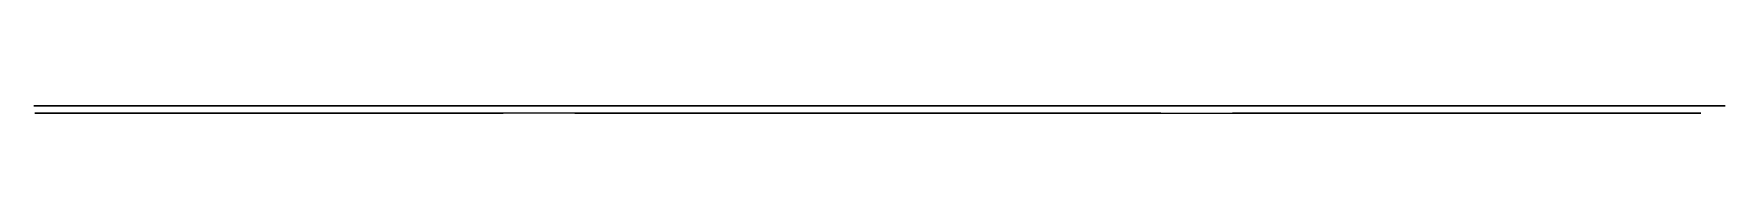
# Model space of a CAD drawing. Header units: centimetres. Extents: x -30.1 to 63.8, y -0.4 to 0.
import ezdxf

# ---------------------------------------------------------------- set-up
doc = ezdxf.new("R2010")
doc.units = ezdxf.units.CM
doc.header["$MEASUREMENT"] = 0
for name, color, linetype in [('Assembly v8_Sketch1', 7, 'Continuous'), ('Assembly v8_Sketch2', 7, 'Continuous'), ('Styrking v2_Sketch1', 7, 'Continuous'), ('SupportPlataÞvert v4_Sketch1', 7, 'Continuous'), ('TRE_HLID_Litid v9_Sketch1', 7, 'Continuous'), ('TRE_HLID_Litid v9_Sketch2', 7, 'Continuous'), ('TRE_HLID_Litid v9_Sketch3', 7, 'Continuous'), ('TRE_HLID_Stort v2_Sketch1', 7, 'Continuous'), ('TRE_HLID_Stort v2_Sketch2', 7, 'Continuous'), ('TRE_HLID_Stort v2_Sketch3', 7, 'Continuous')]:
    doc.layers.add(name, color=color, linetype=linetype)

# ---------------------------------------------------------------- blocks, each defined once
blk = doc.blocks.new('SupportPlataÞvertv4')
at = {"layer": 'SupportPlataÞvert v4_Sketch1'}
for p, q in [((0, 0), (0, 5)), ((30, 5), (0, 5)), ((30, 0), (30, 5)), ((0, 0), (30, 0))]:
    blk.add_line(p, q, dxfattribs=at)
blk.add_point((0, 0), dxfattribs=at)
blk = doc.blocks.new('TRE_HLID_Litidv9')
at = {"layer": 'TRE_HLID_Litid v9_Sketch1'}
for p, q in [((0, 60), (-30, 0)), ((30, 0), (0, 60)), ((0, 0), (0, 60)), ((-30, 40), (-30, 50)), ((-30, 50), (-5, 50)), ((-4, 50), (-10, 40)), ((-5, 50), (-4, 50)), ((5, 50), (4, 50)), ((4, 50), (10, 40)), ((-30, 30), (-30, 40)), ((-30, 40), (-10, 40)), ((-8, 40), (-15, 30)), ((-10, 40), (-8, 40)), ((10, 40), (8, 40)), ((8, 40), (15, 30)), ((-30, 20), (-30, 30)), ((-30, 30), (-15, 30)), ((-12, 30), (-20, 20)), ((-15, 30), (-12, 30)), ((12, 30), (20, 20)), ((15, 30), (12, 30)), ((-30, 10), (-30, 20)), ((-30, 20), (-20, 20)), ((-16, 20), (-25, 10)), ((-20, 20), (-16, 20)), ((16, 20), (25, 10)), ((20, 20), (16, 20)), ((-30, 0), (-30, 10)), ((-30, 10), (-25, 10)), ((-20, 10), (-30, 0)), ((-25, 10), (-20, 10)), ((20, 10), (30, 0)), ((25, 10), (20, 10)), ((-10.4, 0), (-10.4, 5)), ((-10, 5), (-10.4, 5)), ((-10, 0), (-10, 5)), ((10.4, 5), (10, 5)), ((10, 0), (10, 5)), ((10.4, 0), (10.4, 5)), ((0, 0), (-30, 0)), ((-10, 0), (-10.4, 0)), ((0, 0), (-10, 0)), ((0, 0), (30, 0)), ((0, 0), (10, 0)), ((10, 0), (10.4, 0))]:
    blk.add_line(p, q, dxfattribs=at)
blk.add_point((0, 0), dxfattribs=at)
at = {"layer": 'TRE_HLID_Litid v9_Sketch2'}
for p, q in [((0, 60, 0.4), (-5, 50, 0.4)), ((5, 50, 0.4), (0, 60, 0.4)), ((-4, 50, 0.4), (-10, 40, 0.4)), ((-5, 50, 0.4), (-4, 50, 0.4)), ((4, 50, 0.4), (5, 50, 0.4)), ((10, 40, 0.4), (4, 50, 0.4)), ((-8, 40, 0.4), (-15, 30, 0.4)), ((-10, 40, 0.4), (-8, 40, 0.4)), ((8, 40, 0.4), (10, 40, 0.4)), ((15, 30, 0.4), (8, 40, 0.4)), ((0, 0, 0.4), (0, 37.5, 0.4)), ((-12, 30, 0.4), (-20, 20, 0.4)), ((-15, 30, 0.4), (-12, 30, 0.4)), ((20, 20, 0.4), (12, 30, 0.4)), ((12, 30, 0.4), (15, 30, 0.4)), ((0, 25, 0.4), (-6, 25, 0.4)), ((0, 0, 0.4), (0, 25, 0.4)), ((0, 25, 0.4), (6, 25, 0.4)), ((-16, 20, 0.4), (-25, 10, 0.4)), ((-20, 20, 0.4), (-16, 20, 0.4)), ((25, 10, 0.4), (16, 20, 0.4)), ((16, 20, 0.4), (20, 20, 0.4)), ((0, 12.5, 0.4), (-12, 12.5, 0.4)), ((0, 0, 0.4), (0, 12.5, 0.4)), ((0, 12.5, 0.4), (12, 12.5, 0.4)), ((-20, 10, 0.4), (-30, 0, 0.4)), ((-25, 10, 0.4), (-20, 10, 0.4)), ((30, 0, 0.4), (20, 10, 0.4)), ((20, 10, 0.4), (25, 10, 0.4)), ((-10.4, 5, 0.4), (-10, 5, 0.4)), ((-10.4, 0, 0.4), (-10.4, 5, 0.4)), ((-10, 5, 0.4), (-10, 0, 0.4)), ((10, 0, 0.4), (10, 5, 0.4)), ((10, 5, 0.4), (10.4, 5, 0.4)), ((10.4, 5, 0.4), (10.4, 0, 0.4)), ((-30, 0, 0.4), (-10.4, 0, 0.4)), ((-10, 0, 0.4), (10, 0, 0.4)), ((10.4, 0, 0.4), (30, 0, 0.4))]:
    blk.add_line(p, q, dxfattribs=at)
for centre in [(0, 37.5, 0.4), (-6, 25, 0.4), (6, 25, 0.4), (-12, 12.5, 0.4), (0, 12.5, 0.4), (12, 12.5, 0.4)]:
    blk.add_circle(centre, 1.75, dxfattribs=at)
blk.add_point((0, 0, 0.4), dxfattribs=at)
at = {"layer": 'TRE_HLID_Litid v9_Sketch3'}
for p, q in [((0, 60, 0.4), (-5, 50, 0.4)), ((5, 50, 0.4), (0, 60, 0.4)), ((-4, 50, 0.4), (-10, 40, 0.4)), ((-5, 50, 0.4), (-4, 50, 0.4)), ((4, 50, 0.4), (5, 50, 0.4)), ((10, 40, 0.4), (4, 50, 0.4)), ((-8, 40, 0.4), (-15, 30, 0.4)), ((-10, 40, 0.4), (-8, 40, 0.4)), ((8, 40, 0.4), (10, 40, 0.4)), ((15, 30, 0.4), (8, 40, 0.4)), ((-12, 30, 0.4), (-20, 20, 0.4)), ((-15, 30, 0.4), (-12, 30, 0.4)), ((20, 20, 0.4), (12, 30, 0.4)), ((12, 30, 0.4), (15, 30, 0.4)), ((0.2, 27, 0.4), (-0.2, 27, 0.4)), ((-0.2, 27, 0.4), (-0.2, 23, 0.4)), ((0.2, 23, 0.4), (0.2, 27, 0.4)), ((0, 25, 0.4), (0, 23, 0.4)), ((0, 0, 0.4), (0, 25, 0.4)), ((0, 23, 0.4), (-0.2, 23, 0.4)), ((0, 23, 0.4), (0.2, 23, 0.4)), ((-16, 20, 0.4), (-25, 10, 0.4)), ((-20, 20, 0.4), (-16, 20, 0.4)), ((25, 10, 0.4), (16, 20, 0.4)), ((16, 20, 0.4), (20, 20, 0.4)), ((-5.8, 14.5, 0.4), (-6.2, 14.5, 0.4)), ((-6.2, 14.5, 0.4), (-6.2, 10.5, 0.4)), ((-5.8, 10.5, 0.4), (-5.8, 14.5, 0.4)), ((6.2, 14.5, 0.4), (5.8, 14.5, 0.4)), ((5.8, 14.5, 0.4), (5.8, 10.5, 0.4)), ((6.2, 10.5, 0.4), (6.2, 14.5, 0.4)), ((0, 12.5, 0.4), (-6, 12.5, 0.4)), ((-6, 12.5, 0.4), (-6, 10.5, 0.4)), ((0, 0, 0.4), (0, 12.5, 0.4)), ((0, 12.5, 0.4), (6, 12.5, 0.4)), ((6, 12.5, 0.4), (6, 10.5, 0.4)), ((-6, 10.5, 0.4), (-6.2, 10.5, 0.4)), ((-6, 10.5, 0.4), (-5.8, 10.5, 0.4)), ((6, 10.5, 0.4), (5.8, 10.5, 0.4)), ((6, 10.5, 0.4), (6.2, 10.5, 0.4)), ((-20, 10, 0.4), (-30, 0, 0.4)), ((-25, 10, 0.4), (-20, 10, 0.4)), ((30, 0, 0.4), (20, 10, 0.4)), ((20, 10, 0.4), (25, 10, 0.4)), ((-10.4, 0, 0.4), (-10.4, 5, 0.4)), ((-10.4, 5, 0.4), (-10, 5, 0.4)), ((-10, 5, 0.4), (-10, 0, 0.4)), ((10, 5, 0.4), (10.4, 5, 0.4)), ((10, 0, 0.4), (10, 5, 0.4)), ((10.4, 5, 0.4), (10.4, 0, 0.4)), ((-30, 0, 0.4), (-10.4, 0, 0.4)), ((-10, 0, 0.4), (10, 0, 0.4)), ((10.4, 0, 0.4), (30, 0, 0.4))]:
    blk.add_line(p, q, dxfattribs=at)
for centre in [(0, 37.5, 0.4), (-6, 25, 0.4), (6, 25, 0.4), (-12, 12.5, 0.4), (0, 12.5, 0.4), (12, 12.5, 0.4)]:
    blk.add_circle(centre, 1.75, dxfattribs=at)
blk.add_point((0, 0, 0.4), dxfattribs=at)
blk = doc.blocks.new('TRE_HLID_Stortv2')
at = {"layer": 'TRE_HLID_Stort v2_Sketch1'}
for p, q in [((0, 60), (-30, 0)), ((0, 0), (0, 60)), ((30, 0), (0, 60)), ((-30, 40), (-30, 50)), ((-30, 50), (-5, 50)), ((-4, 50), (-10, 40)), ((-5, 50), (-4, 50)), ((4, 50), (10, 40)), ((5, 50), (4, 50)), ((-30, 30), (-30, 40)), ((-30, 40), (-10, 40)), ((-8, 40), (-15, 30)), ((-10, 40), (-8, 40)), ((10, 40), (8, 40)), ((8, 40), (15, 30)), ((-30, 30), (-15, 30)), ((-30, 20), (-30, 30)), ((-12, 30), (-20, 20)), ((-15, 30), (-12, 30)), ((15, 30), (12, 30)), ((12, 30), (20, 20)), ((-30, 20), (-20, 20)), ((-30, 10), (-30, 20)), ((-16, 20), (-25, 10)), ((-20, 20), (-16, 20)), ((20, 20), (16, 20)), ((16, 20), (25, 10)), ((-30, 0), (-30, 10)), ((-30, 10), (-25, 10)), ((-20, 10), (-30, 0)), ((-25, 10), (-20, 10)), ((20, 10), (30, 0)), ((25, 10), (20, 10)), ((-10, 5), (-10.4, 5)), ((-10.4, 0), (-10.4, 5)), ((-10, 0), (-10, 5)), ((10.4, 5), (10, 5)), ((10, 0), (10, 5)), ((10.4, 0), (10.4, 5)), ((0, 0), (-30, 0)), ((-10, 0), (-10.4, 0)), ((0, 0), (-10, 0)), ((0, 0), (30, 0)), ((0, 0), (10, 0)), ((10, 0), (10.4, 0))]:
    blk.add_line(p, q, dxfattribs=at)
blk.add_point((0, 0), dxfattribs=at)
at = {"layer": 'TRE_HLID_Stort v2_Sketch2'}
for p, q in [((0, 60, 0.4), (-5, 50, 0.4)), ((5, 50, 0.4), (0, 60, 0.4)), ((-4, 50, 0.4), (-10, 40, 0.4)), ((-5, 50, 0.4), (-4, 50, 0.4)), ((10, 40, 0.4), (4, 50, 0.4)), ((4, 50, 0.4), (5, 50, 0.4)), ((-8, 40, 0.4), (-15, 30, 0.4)), ((-10, 40, 0.4), (-8, 40, 0.4)), ((15, 30, 0.4), (8, 40, 0.4)), ((8, 40, 0.4), (10, 40, 0.4)), ((0, 0, 0.4), (0, 37.5, 0.4)), ((-12, 30, 0.4), (-20, 20, 0.4)), ((-15, 30, 0.4), (-12, 30, 0.4)), ((12, 30, 0.4), (15, 30, 0.4)), ((20, 20, 0.4), (12, 30, 0.4)), ((0, 25, 0.4), (-6, 25, 0.4)), ((0, 0, 0.4), (0, 25, 0.4)), ((0, 25, 0.4), (6, 25, 0.4)), ((-16, 20, 0.4), (-25, 10, 0.4)), ((-20, 20, 0.4), (-16, 20, 0.4)), ((25, 10, 0.4), (16, 20, 0.4)), ((16, 20, 0.4), (20, 20, 0.4)), ((0, 12.5, 0.4), (-12, 12.5, 0.4)), ((0, 12.5, 0.4), (12, 12.5, 0.4)), ((0, 0, 0.4), (0, 12.5, 0.4)), ((-20, 10, 0.4), (-30, 0, 0.4)), ((-25, 10, 0.4), (-20, 10, 0.4)), ((20, 10, 0.4), (25, 10, 0.4)), ((30, 0, 0.4), (20, 10, 0.4)), ((-10.4, 5, 0.4), (-10, 5, 0.4)), ((-10.4, 0, 0.4), (-10.4, 5, 0.4)), ((-10, 5, 0.4), (-10, 0, 0.4)), ((10, 5, 0.4), (10.4, 5, 0.4)), ((10, 0, 0.4), (10, 5, 0.4)), ((10.4, 5, 0.4), (10.4, 0, 0.4)), ((-30, 0, 0.4), (-10.4, 0, 0.4)), ((-10, 0, 0.4), (10, 0, 0.4)), ((10.4, 0, 0.4), (30, 0, 0.4))]:
    blk.add_line(p, q, dxfattribs=at)
for centre in [(0, 37.5, 0.4), (-6, 25, 0.4), (6, 25, 0.4), (-12, 12.5, 0.4), (0, 12.5, 0.4), (12, 12.5, 0.4)]:
    blk.add_circle(centre, 4, dxfattribs=at)
blk.add_point((0, 0, 0.4), dxfattribs=at)
at = {"layer": 'TRE_HLID_Stort v2_Sketch3'}
for p, q in [((0, 60, 0.4), (-5, 50, 0.4)), ((5, 50, 0.4), (0, 60, 0.4)), ((-4, 50, 0.4), (-10, 40, 0.4)), ((-5, 50, 0.4), (-4, 50, 0.4)), ((10, 40, 0.4), (4, 50, 0.4)), ((4, 50, 0.4), (5, 50, 0.4)), ((-8, 40, 0.4), (-15, 30, 0.4)), ((-10, 40, 0.4), (-8, 40, 0.4)), ((15, 30, 0.4), (8, 40, 0.4)), ((8, 40, 0.4), (10, 40, 0.4)), ((-12, 30, 0.4), (-20, 20, 0.4)), ((-15, 30, 0.4), (-12, 30, 0.4)), ((20, 20, 0.4), (12, 30, 0.4)), ((12, 30, 0.4), (15, 30, 0.4)), ((0.2, 27, 0.4), (-0.2, 27, 0.4)), ((-0.2, 27, 0.4), (-0.2, 23, 0.4)), ((0.2, 23, 0.4), (0.2, 27, 0.4)), ((0, 0, 0.4), (0, 25, 0.4)), ((0, 25, 0.4), (0, 23, 0.4)), ((0, 23, 0.4), (-0.2, 23, 0.4)), ((0, 23, 0.4), (0.2, 23, 0.4)), ((-16, 20, 0.4), (-25, 10, 0.4)), ((-20, 20, 0.4), (-16, 20, 0.4)), ((25, 10, 0.4), (16, 20, 0.4)), ((16, 20, 0.4), (20, 20, 0.4)), ((-5.8, 14.5, 0.4), (-6.2, 14.5, 0.4)), ((-6.2, 14.5, 0.4), (-6.2, 10.5, 0.4)), ((-5.8, 10.5, 0.4), (-5.8, 14.5, 0.4)), ((5.8, 14.5, 0.4), (5.8, 10.5, 0.4)), ((6.2, 14.5, 0.4), (5.8, 14.5, 0.4)), ((6.2, 10.5, 0.4), (6.2, 14.5, 0.4)), ((-6, 12.5, 0.4), (-6, 10.5, 0.4)), ((0, 12.5, 0.4), (-6, 12.5, 0.4)), ((0, 0, 0.4), (0, 12.5, 0.4)), ((0, 12.5, 0.4), (6, 12.5, 0.4)), ((6, 12.5, 0.4), (6, 10.5, 0.4)), ((-6, 10.5, 0.4), (-6.2, 10.5, 0.4)), ((-6, 10.5, 0.4), (-5.8, 10.5, 0.4)), ((6, 10.5, 0.4), (5.8, 10.5, 0.4)), ((6, 10.5, 0.4), (6.2, 10.5, 0.4)), ((-20, 10, 0.4), (-30, 0, 0.4)), ((-25, 10, 0.4), (-20, 10, 0.4)), ((20, 10, 0.4), (25, 10, 0.4)), ((30, 0, 0.4), (20, 10, 0.4)), ((-10.4, 0, 0.4), (-10.4, 5, 0.4)), ((-10.4, 5, 0.4), (-10, 5, 0.4)), ((-10, 5, 0.4), (-10, 0, 0.4)), ((10, 0, 0.4), (10, 5, 0.4)), ((10, 5, 0.4), (10.4, 5, 0.4)), ((10.4, 5, 0.4), (10.4, 0, 0.4)), ((-30, 0, 0.4), (-10.4, 0, 0.4)), ((-10, 0, 0.4), (10, 0, 0.4)), ((10.4, 0, 0.4), (30, 0, 0.4))]:
    blk.add_line(p, q, dxfattribs=at)
for centre in [(0, 37.5, 0.4), (-6, 25, 0.4), (6, 25, 0.4), (-12, 12.5, 0.4), (0, 12.5, 0.4), (12, 12.5, 0.4)]:
    blk.add_circle(centre, 4, dxfattribs=at)
blk.add_point((0, 0, 0.4), dxfattribs=at)
blk = doc.blocks.new('Styrkingv2')
at = {"layer": 'Styrking v2_Sketch1'}
for p, q in [((-0.2, 0), (-0.2, 3.8)), ((-0.2, 3.8), (0, 3.8)), ((0, 3.8), (0.2, 3.8)), ((0.2, 3.8), (0.2, 3.3)), ((20.6, 3.8), (20.6, 3.3)), ((20.8, 3.8), (20.6, 3.8)), ((21, 3.8), (20.8, 3.8)), ((21, 0), (21, 3.8)), ((0.2, 3.3), (20.6, 3.3)), ((0, 0), (-0.2, 0)), ((0, 0), (-0.1, 0)), ((0, 0), (20.8, 0)), ((20.8, 0), (21, 0))]:
    blk.add_line(p, q, dxfattribs=at)
blk.add_point((0, 0), dxfattribs=at)

msp = doc.modelspace()

# ---------------------------------------------------------------- linework, layer by layer
at = {"layer": 'Assembly v8_Sketch1'}
for p, q in [((-20, 0, 10), (-30, 0, 20)), ((-30, 0, 20), (-10.4, 0, 20)), ((-16, 0), (-25, 0, 10)), ((-25, 0, 10), (-20, 0, 10)), ((-20, 0), (-16, 0)), ((-12, 0, -10), (-20, 0)), ((-8, 0, -20), (-15, 0, -10)), ((-15, 0, -10), (-12, 0, -10)), ((-10.4, 0, 20), (-10.4, 0, 15)), ((-10.4, 0, 15), (-10, 0, 15)), ((-10, 0, 20), (10, 0, 20)), ((-10, 0, -20), (-8, 0, -20)), ((-4, 0, -30), (-10, 0, -20)), ((-10, 0, 15), (-10, 0, 20)), ((-5.8, 0, 9.5), (-6.2, 0, 9.5)), ((-6.2, 0, 5.5), (-5.8, 0, 5.5)), ((-6.2, 0, 9.5), (-6.2, 0, 5.5)), ((-5.8, 0, 5.5), (-5.8, 0, 9.5)), ((0, 0, -40), (-5, 0, -30)), ((-5, 0, -30), (-4, 0, -30)), ((0.2, 0, -3), (-0.2, 0, -3)), ((-0.2, 0, -7), (0.2, 0, -7)), ((-0.2, 0, -3), (-0.2, 0, -7)), ((5, 0, -30), (0, 0, -40)), ((0.2, 0, -7), (0.2, 0, -3)), ((10, 0, -20), (4, 0, -30)), ((4, 0, -30), (5, 0, -30)), ((6.2, 0, 9.5), (5.8, 0, 9.5)), ((5.8, 0, 9.5), (5.8, 0, 5.5)), ((5.8, 0, 5.5), (6.2, 0, 5.5)), ((6.2, 0, 5.5), (6.2, 0, 9.5)), ((15, 0, -10), (8, 0, -20)), ((8, 0, -20), (10, 0, -20)), ((10, 0, 15), (10.4, 0, 15)), ((10, 0, 20), (10, 0, 15)), ((10.4, 0, 15), (10.4, 0, 20)), ((10.4, 0, 20), (30, 0, 20)), ((20, 0), (12, 0, -10)), ((12, 0, -10), (15, 0, -10)), ((25, 0, 10), (16, 0)), ((16, 0), (20, 0)), ((20, 0, 10), (25, 0, 10)), ((30, 0, 20), (20, 0, 10))]:
    msp.add_line(p, q, dxfattribs=at)
at = {"layer": 'Assembly v8_Sketch1', "extrusion": (0, 1, 0)}
for centre in [(12, 7.5), (6, -5), (0, 7.5), (0, -17.5), (-6, -5), (-12, 7.5)]:
    msp.add_circle(centre, 1.75, dxfattribs=at)
at = {"layer": 'Assembly v8_Sketch1'}
msp.add_point((0, 0), dxfattribs=at)
at = {"layer": 'Assembly v8_Sketch2'}
for p, q in [((-20.053, 0, 10.022), (-30.053, 0, 20.022)), ((-30.053, 0, 20.022), (-10.378, 0, 20.022)), ((-30, 0, 20), (-10.4, 0, 20)), ((-20, 0, 10), (-30, 0, 20)), ((-18.805, 0, -18.567), (-27.783, 0, 0.687)), ((-27.783, 0, 0.687), (-24.299, 0, 2.312)), ((-18.794, 0, -18.537), (-27.754, 0, 0.676)), ((-27.754, 0, 0.676), (-24.31, 0, 2.282)), ((-16.049, 0, 0.022), (-25.049, 0, 10.022)), ((-25.049, 0, 10.022), (-20.053, 0, 10.022)), ((-16, 0), (-25, 0, 10)), ((-25, 0, 10), (-20, 0, 10)), ((-24.141, 0, 1.92), (-24.594, 0, 1.709)), ((-24.594, 0, 1.709), (-15.973, 0, -16.78)), ((-24.112, 0, 1.909), (-24.565, 0, 1.698)), ((-24.565, 0, 1.698), (-15.962, 0, -16.751)), ((-24.31, 0, 2.282), (-24.141, 0, 1.92)), ((-24.299, 0, 2.312), (-24.112, 0, 1.909)), ((-12.046, 0, -9.978), (-20.046, 0, 0.022)), ((-20.046, 0, 0.022), (-16.049, 0, 0.022)), ((-20, 0), (-16, 0)), ((-12, 0, -10), (-20, 0)), ((-15.321, 0, -16.942), (-18.805, 0, -18.567)), ((-15.35, 0, -16.931), (-18.794, 0, -18.537)), ((-17.769, 0, -20.94), (-17.88, 0, -20.748)), ((-17.88, 0, -20.748), (-14.551, 0, -18.826)), ((-17.85, 0, -20.756), (-14.559, 0, -18.856)), ((-17.75, 0, -20.929), (-17.85, 0, -20.756)), ((-17.658, 0, -21.132), (-17.769, 0, -20.94)), ((-17.65, 0, -21.102), (-17.75, 0, -20.929)), ((-17.225, 0, -20.882), (-17.658, 0, -21.132)), ((-17.217, 0, -20.852), (-17.65, 0, -21.102)), ((-7.047, 0, -38.511), (-17.225, 0, -20.882)), ((-7.017, 0, -38.519), (-17.217, 0, -20.852)), ((-15.973, 0, -16.78), (-15.519, 0, -16.569)), ((-15.962, 0, -16.751), (-15.509, 0, -16.54)), ((-15.519, 0, -16.569), (-15.435, 0, -16.75)), ((-15.509, 0, -16.54), (-15.415, 0, -16.741)), ((-15.435, 0, -16.75), (-15.35, 0, -16.931)), ((-15.415, 0, -16.741), (-15.321, 0, -16.942)), ((-15.042, 0, -9.978), (-12.046, 0, -9.978)), ((-8.042, 0, -19.978), (-15.042, 0, -9.978)), ((-8, 0, -20), (-15, 0, -10)), ((-15, 0, -10), (-12, 0, -10)), ((-14.559, 0, -18.856), (-3.959, 0, -37.215)), ((-14.551, 0, -18.826), (-3.929, 0, -37.224)), ((-10.4, 0, 15), (-10, 0, 15)), ((-10.4, 0, 20), (-10.4, 0, 15)), ((-10.378, 0, 20.022), (-10.378, 0, 15.022)), ((-10.378, 0, 15.022), (-10.022, 0, 15.022)), ((-4.039, 0, -29.978), (-10.039, 0, -19.978)), ((-10.039, 0, -19.978), (-8.042, 0, -19.978)), ((-10.022, 0, 20.022), (10.022, 0, 20.022)), ((-10.022, 0, 15.022), (-10.022, 0, 20.022)), ((-10, 0, 20), (10, 0, 20)), ((-10, 0, -20), (-8, 0, -20)), ((-4, 0, -30), (-10, 0, -20)), ((-10, 0, 15), (-10, 0, 20)), ((-7.258, 0, -39.146), (-7.48, 0, -38.761)), ((-7.48, 0, -38.761), (-7.047, 0, -38.511)), ((-7.45, 0, -38.769), (-7.017, 0, -38.519)), ((-7.25, 0, -39.115), (-7.45, 0, -38.769)), ((-3.929, 0, -37.224), (-7.258, 0, -39.146)), ((-3.959, 0, -37.215), (-7.25, 0, -39.115)), ((-6.2, 0, 9.5), (-6.2, 0, 5.5)), ((-6.2, 0, 5.5), (-5.8, 0, 5.5)), ((-5.8, 0, 9.5), (-6.2, 0, 9.5)), ((-6.178, 0, 9.478), (-6.178, 0, 5.522)), ((-6.178, 0, 5.522), (-5.822, 0, 5.522)), ((-5.822, 0, 9.478), (-6.178, 0, 9.478)), ((-5.822, 0, 5.522), (-5.822, 0, 9.478)), ((-5.8, 0, 5.5), (-5.8, 0, 9.5)), ((0, 0, -40.049), (-5.036, 0, -29.978)), ((-5.036, 0, -29.978), (-4.039, 0, -29.978)), ((0, 0, -40), (-5, 0, -30)), ((-5, 0, -30), (-4, 0, -30)), ((0.2, 0, -3), (-0.2, 0, -3)), ((-0.2, 0, -3), (-0.2, 0, -7)), ((-0.2, 0, -7), (0.2, 0, -7)), ((-0.178, 0, -6.978), (0.178, 0, -6.978)), ((-0.178, 0, -3.022), (-0.178, 0, -6.978)), ((0.178, 0, -3.022), (-0.178, 0, -3.022)), ((5, 0, -30), (0, 0, -40)), ((5.036, 0, -29.978), (0, 0, -40.049)), ((0.178, 0, -6.978), (0.178, 0, -3.022)), ((0.2, 0, -7), (0.2, 0, -3)), ((2.447, 0, -39.76), (12.447, 0, -29.76)), ((22.122, 0, -39.76), (2.447, 0, -39.76)), ((22.1, 0, -39.738), (2.5, 0, -39.738)), ((2.5, 0, -39.738), (12.5, 0, -29.738)), ((10, 0, -20), (4, 0, -30)), ((4, 0, -30), (5, 0, -30)), ((4.039, 0, -29.978), (5.036, 0, -29.978)), ((10.039, 0, -19.978), (4.039, 0, -29.978)), ((5.8, 0, 5.5), (6.2, 0, 5.5)), ((6.2, 0, 9.5), (5.8, 0, 9.5)), ((5.8, 0, 9.5), (5.8, 0, 5.5)), ((5.822, 0, 5.522), (6.178, 0, 5.522)), ((5.822, 0, 9.478), (5.822, 0, 5.522)), ((6.178, 0, 9.478), (5.822, 0, 9.478)), ((6.178, 0, 5.522), (6.178, 0, 9.478)), ((6.2, 0, 5.5), (6.2, 0, 9.5)), ((7.451, 0, -29.76), (16.451, 0, -19.76)), ((12.447, 0, -29.76), (7.451, 0, -29.76)), ((7.5, 0, -29.738), (16.5, 0, -19.738)), ((12.5, 0, -29.738), (7.5, 0, -29.738)), ((15, 0, -10), (8, 0, -20)), ((8, 0, -20), (10, 0, -20)), ((15.042, 0, -9.978), (8.042, 0, -19.978)), ((8.042, 0, -19.978), (10.039, 0, -19.978)), ((10, 0, 15), (10.4, 0, 15)), ((10, 0, 20), (10, 0, 15)), ((10.022, 0, 20.022), (10.022, 0, 15.022)), ((10.022, 0, 15.022), (10.378, 0, 15.022)), ((10.378, 0, 20.022), (30.053, 0, 20.022)), ((10.378, 0, 15.022), (10.378, 0, 20.022)), ((10.4, 0, 15), (10.4, 0, 20)), ((10.4, 0, 20), (30, 0, 20)), ((20, 0), (12, 0, -10)), ((12, 0, -10), (15, 0, -10)), ((20.046, 0, 0.022), (12.046, 0, -9.978)), ((12.046, 0, -9.978), (15.042, 0, -9.978)), ((12.454, 0, -19.76), (20.454, 0, -9.76)), ((16.451, 0, -19.76), (12.454, 0, -19.76)), ((16.5, 0, -19.738), (12.5, 0, -19.738)), ((12.5, 0, -19.738), (20.5, 0, -9.738)), ((16, 0), (20, 0)), ((25, 0, 10), (16, 0)), ((25.049, 0, 10.022), (16.049, 0, 0.022)), ((16.049, 0, 0.022), (20.046, 0, 0.022)), ((20.454, 0, -9.76), (17.458, 0, -9.76)), ((17.458, 0, -9.76), (24.458, 0, 0.24)), ((20.5, 0, -9.738), (17.5, 0, -9.738)), ((17.5, 0, -9.738), (24.5, 0, 0.262)), ((20, 0, 10), (25, 0, 10)), ((30, 0, 20), (20, 0, 10)), ((20.053, 0, 10.022), (25.049, 0, 10.022)), ((30.053, 0, 20.022), (20.053, 0, 10.022)), ((22.5, 0, -34.738), (22.1, 0, -34.738)), ((22.1, 0, -34.738), (22.1, 0, -39.738)), ((22.478, 0, -34.76), (22.122, 0, -34.76)), ((22.122, 0, -34.76), (22.122, 0, -39.76)), ((24.458, 0, 0.24), (22.461, 0, 0.24)), ((22.461, 0, 0.24), (28.461, 0, 10.24)), ((42.522, 0, -39.76), (22.478, 0, -39.76)), ((22.478, 0, -39.76), (22.478, 0, -34.76)), ((22.5, 0, -39.738), (22.5, 0, -34.738)), ((42.5, 0, -39.738), (22.5, 0, -39.738)), ((24.5, 0, 0.262), (22.5, 0, 0.262)), ((22.5, 0, 0.262), (28.5, 0, 10.262)), ((26.3, 0, -25.238), (26.3, 0, -29.238)), ((26.7, 0, -25.238), (26.3, 0, -25.238)), ((26.3, 0, -29.238), (26.7, 0, -29.238)), ((26.322, 0, -29.216), (26.678, 0, -29.216)), ((26.322, 0, -25.26), (26.322, 0, -29.216)), ((26.678, 0, -25.26), (26.322, 0, -25.26)), ((26.678, 0, -29.216), (26.678, 0, -25.26)), ((26.7, 0, -29.238), (26.7, 0, -25.238)), ((28.461, 0, 10.24), (27.464, 0, 10.24)), ((27.464, 0, 10.24), (32.5, 0, 20.311)), ((27.5, 0, 10.262), (32.5, 0, 20.262)), ((28.5, 0, 10.262), (27.5, 0, 10.262)), ((32.7, 0, -12.738), (32.3, 0, -12.738)), ((32.3, 0, -16.738), (32.7, 0, -16.738)), ((32.3, 0, -12.738), (32.3, 0, -16.738)), ((32.678, 0, -12.76), (32.322, 0, -12.76)), ((32.322, 0, -12.76), (32.322, 0, -16.716)), ((32.322, 0, -16.716), (32.678, 0, -16.716)), ((32.5, 0, 20.262), (37.5, 0, 10.262)), ((32.5, 0, 20.311), (37.536, 0, 10.24)), ((32.678, 0, -16.716), (32.678, 0, -12.76)), ((32.7, 0, -16.738), (32.7, 0, -12.738)), ((35.395, 0, 17.753), (39.763, 0, 20.275)), ((50.417, 0, -8.266), (35.395, 0, 17.753)), ((35.425, 0, 17.745), (39.755, 0, 20.245)), ((50.425, 0, -8.236), (35.425, 0, 17.745)), ((37.5, 0, 10.262), (36.5, 0, 10.262)), ((36.5, 0, 10.262), (42.5, 0, 0.262)), ((37.536, 0, 10.24), (36.539, 0, 10.24)), ((36.539, 0, 10.24), (42.539, 0, 0.24)), ((38.3, 0, -29.238), (38.7, 0, -29.238)), ((38.7, 0, -25.238), (38.3, 0, -25.238)), ((38.3, 0, -25.238), (38.3, 0, -29.238)), ((38.678, 0, -25.26), (38.322, 0, -25.26)), ((38.322, 0, -29.216), (38.678, 0, -29.216)), ((38.322, 0, -25.26), (38.322, 0, -29.216)), ((38.678, 0, -29.216), (38.678, 0, -25.26)), ((38.7, 0, -29.238), (38.7, 0, -25.238)), ((39.755, 0, 20.245), (54.755, 0, -5.736)), ((39.763, 0, 20.275), (54.785, 0, -5.744)), ((42.5, 0, 0.262), (40.5, 0, 0.262)), ((40.5, 0, 0.262), (47.5, 0, -9.738)), ((42.539, 0, 0.24), (40.542, 0, 0.24)), ((40.542, 0, 0.24), (47.542, 0, -9.76)), ((42.5, 0, -34.738), (42.5, 0, -39.738)), ((42.9, 0, -34.738), (42.5, 0, -34.738)), ((42.522, 0, -34.76), (42.522, 0, -39.76)), ((42.878, 0, -34.76), (42.522, 0, -34.76)), ((62.553, 0, -39.76), (42.878, 0, -39.76)), ((42.878, 0, -39.76), (42.878, 0, -34.76)), ((42.9, 0, -39.738), (42.9, 0, -34.738)), ((62.5, 0, -39.738), (42.9, 0, -39.738)), ((47.5, 0, -9.738), (44.5, 0, -9.738)), ((44.5, 0, -9.738), (52.5, 0, -19.738)), ((44.546, 0, -9.76), (52.546, 0, -19.76)), ((47.542, 0, -9.76), (44.546, 0, -9.76)), ((59.274, 0, -9.859), (46.576, 0, 17.37)), ((46.576, 0, 17.37), (51.148, 0, 19.502)), ((59.284, 0, -9.83), (46.606, 0, 17.36)), ((46.606, 0, 17.36), (51.137, 0, 19.473)), ((48.5, 0, -19.738), (57.5, 0, -29.738)), ((52.5, 0, -19.738), (48.5, 0, -19.738)), ((52.546, 0, -19.76), (48.549, 0, -19.76)), ((48.549, 0, -19.76), (57.549, 0, -29.76)), ((54.785, 0, -5.744), (50.417, 0, -8.266)), ((54.755, 0, -5.736), (50.425, 0, -8.236)), ((51.137, 0, 19.473), (63.816, 0, -7.717)), ((51.148, 0, 19.502), (63.845, 0, -7.727)), ((51.189, 0, -13.681), (54.673, 0, -12.056)), ((60.167, 0, -32.935), (51.189, 0, -13.681)), ((51.218, 0, -13.692), (54.662, 0, -12.086)), ((60.177, 0, -32.905), (51.218, 0, -13.692)), ((57.5, 0, -29.738), (52.5, 0, -29.738)), ((52.5, 0, -29.738), (62.5, 0, -39.738)), ((57.549, 0, -29.76), (52.553, 0, -29.76)), ((52.553, 0, -29.76), (62.553, 0, -39.76)), ((54.831, 0, -12.448), (54.378, 0, -12.659)), ((54.378, 0, -12.659), (62.999, 0, -31.148)), ((54.86, 0, -12.459), (54.407, 0, -12.67)), ((54.407, 0, -12.67), (63.01, 0, -31.119)), ((54.662, 0, -12.086), (54.831, 0, -12.448)), ((54.673, 0, -12.056), (54.86, 0, -12.459)), ((63.845, 0, -7.727), (59.274, 0, -9.859)), ((63.816, 0, -7.717), (59.284, 0, -9.83)), ((63.651, 0, -31.31), (60.167, 0, -32.935)), ((63.621, 0, -31.299), (60.177, 0, -32.905)), ((62.999, 0, -31.148), (63.452, 0, -30.937)), ((63.01, 0, -31.119), (63.463, 0, -30.908)), ((63.452, 0, -30.937), (63.537, 0, -31.118)), ((63.463, 0, -30.908), (63.557, 0, -31.109)), ((63.537, 0, -31.118), (63.621, 0, -31.299)), ((63.557, 0, -31.109), (63.651, 0, -31.31))]:
    msp.add_line(p, q, dxfattribs=at)
at = {"layer": 'Assembly v8_Sketch2', "extrusion": (0, 1, 0)}
for centre, radius in [((12, 7.5), 1.75), ((6, -5), 1.75), ((0, -17.5), 1.75), ((0, 7.5), 1.75), ((-6, -5), 1.75), ((-12, 7.5), 1.75), ((-20.5, -27.238), 4), ((-26.5, -14.738), 4), ((-32.5, -27.238), 4), ((-32.5, -2.238), 4), ((-38.5, -14.738), 4), ((-44.5, -27.238), 4)]:
    msp.add_circle(centre, radius, dxfattribs=at)
at = {"layer": 'Assembly v8_Sketch2'}
msp.add_point((0, 0), dxfattribs=at)

# ---------------------------------------------------------------- block references
at = {"extrusion": (0, 1, 0)}
for name, p, rotation in [('TRE_HLID_Litidv9', (0, 20, -0.4), 180), ('Styrkingv2', (-60.093, -32.724), 64.99999999999602), ('Styrkingv2', (18.879, -18.356, -0.4), 64.9999999999972)]:
    msp.add_blockref(name, p, dxfattribs=dict(at, rotation=rotation))
at = {"extrusion": (5e-16, 1, 3e-16), "rotation": 239.9999999999949}
msp.add_blockref('Styrkingv2', (14.459, -19.029), dxfattribs=at)
at = {"extrusion": (0, 1, 0)}
msp.add_blockref('TRE_HLID_Stortv2', (-32.5, -39.738, -0.4), dxfattribs=at)
at = {"extrusion": (-1e-16, 1, 0), "rotation": 240.0000000000007}
msp.add_blockref('SupportPlataÞvertv4', (-39.755, 20.245), dxfattribs=at)
at = {"extrusion": (-1e-16, 1, -1e-16), "rotation": 245.0000000000032}
msp.add_blockref('SupportPlataÞvertv4', (-51.137, 19.473), dxfattribs=at)

doc.saveas('drawing.dxf')
